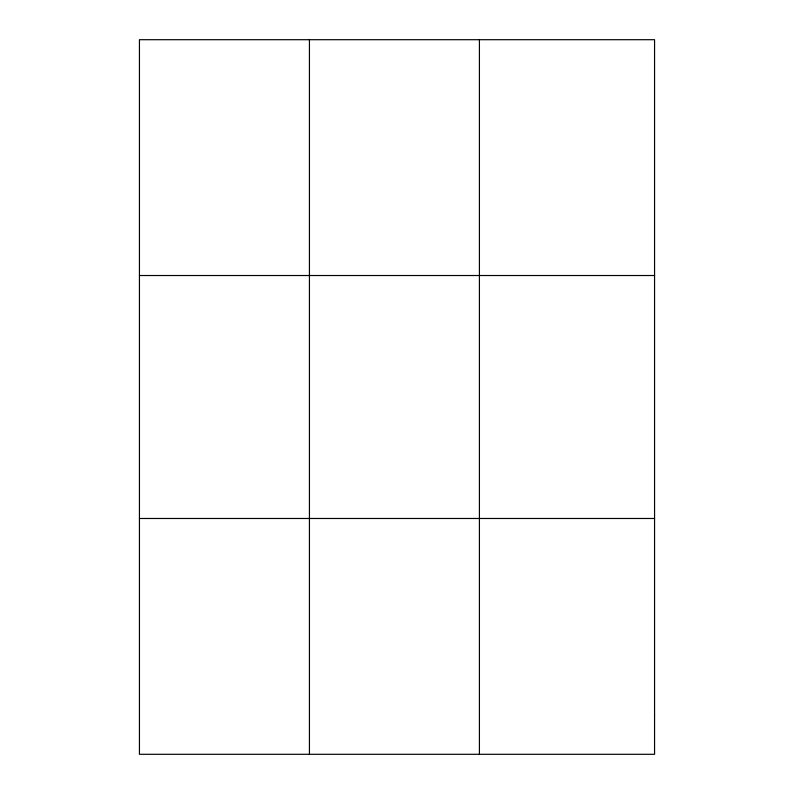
<?xml version="1.0" encoding="UTF-8"?>
<svg xmlns="http://www.w3.org/2000/svg" width="794" height="794" viewBox="0 0 794 794"><rect width="100%" height="100%" fill="white"/><g stroke="black" fill="none" stroke-linecap="round" stroke-linejoin="round"><path stroke-width="1.19" d="M309.432 754.3L309.432 39.7M479.417 754.3L479.417 39.7M139.436 275.518L654.564 275.518M139.436 518.482L654.564 518.482M654.564 714.997L654.564 754.3L139.436 754.3L139.436 39.7L654.564 39.7L654.564 714.997"/></g></svg>
